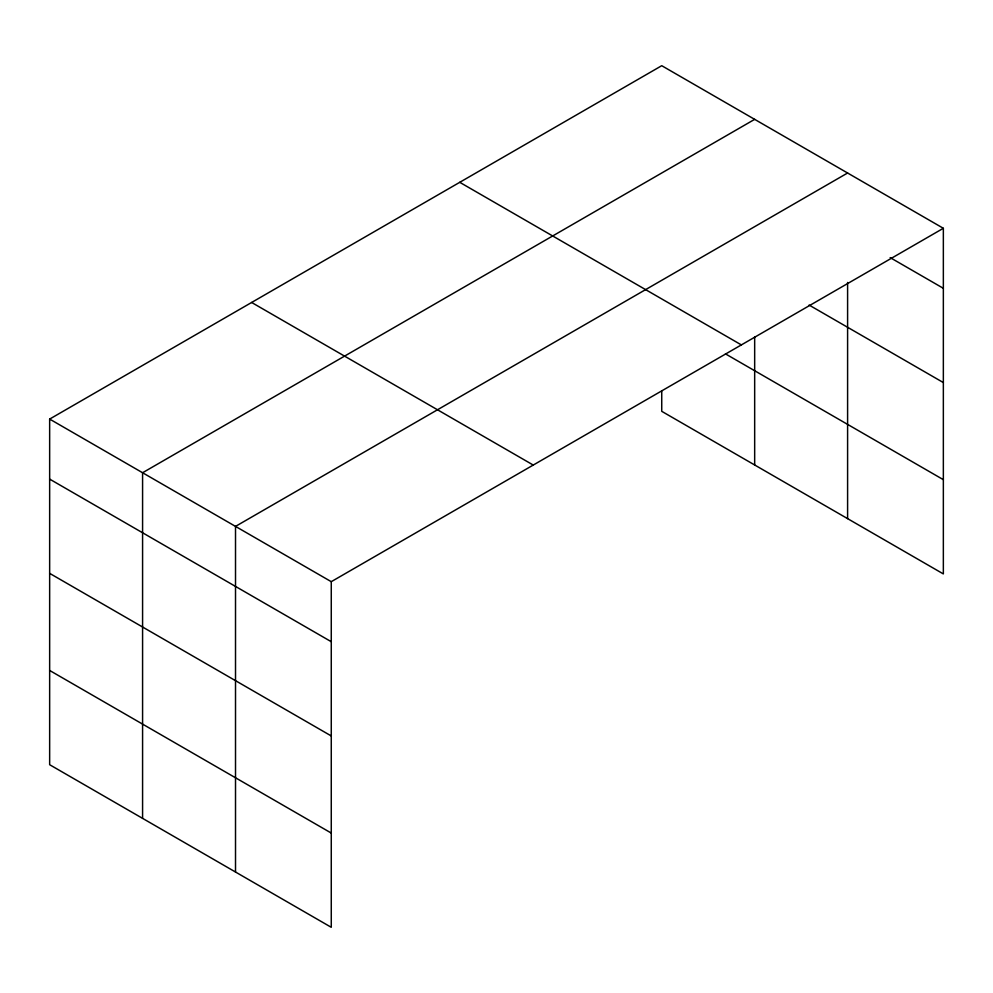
<?xml version="1.0" encoding="UTF-8"?>
<svg xmlns="http://www.w3.org/2000/svg" width="993" height="993" viewBox="0 0 993 993"><rect width="100%" height="100%" fill="white"/><g stroke="black" fill="none" stroke-linecap="round" stroke-linejoin="round"><path stroke-width="1.49" d="M943.35 228.291L661.735 65.699L49.65 419.083L49.65 764.709L331.265 927.301L331.265 581.675L943.35 228.291L943.35 573.917L661.735 411.325L661.735 391.242M754.668 119.346L142.582 472.742L142.582 818.369M847.6 173.005L235.515 526.389L235.515 872.028M890.162 257.597L943.35 288.305M809.096 305.05L943.35 382.566M459.747 182.315L741.361 344.906M725.461 353.868L943.35 479.669M251.639 302.468L533.253 465.059M49.65 419.083L331.265 581.675M49.65 479.11L331.265 641.701M49.65 573.358L331.265 735.95M49.65 670.461L331.265 833.053M847.6 282.471L847.6 518.631M754.668 336.826L754.668 464.985"/></g></svg>
